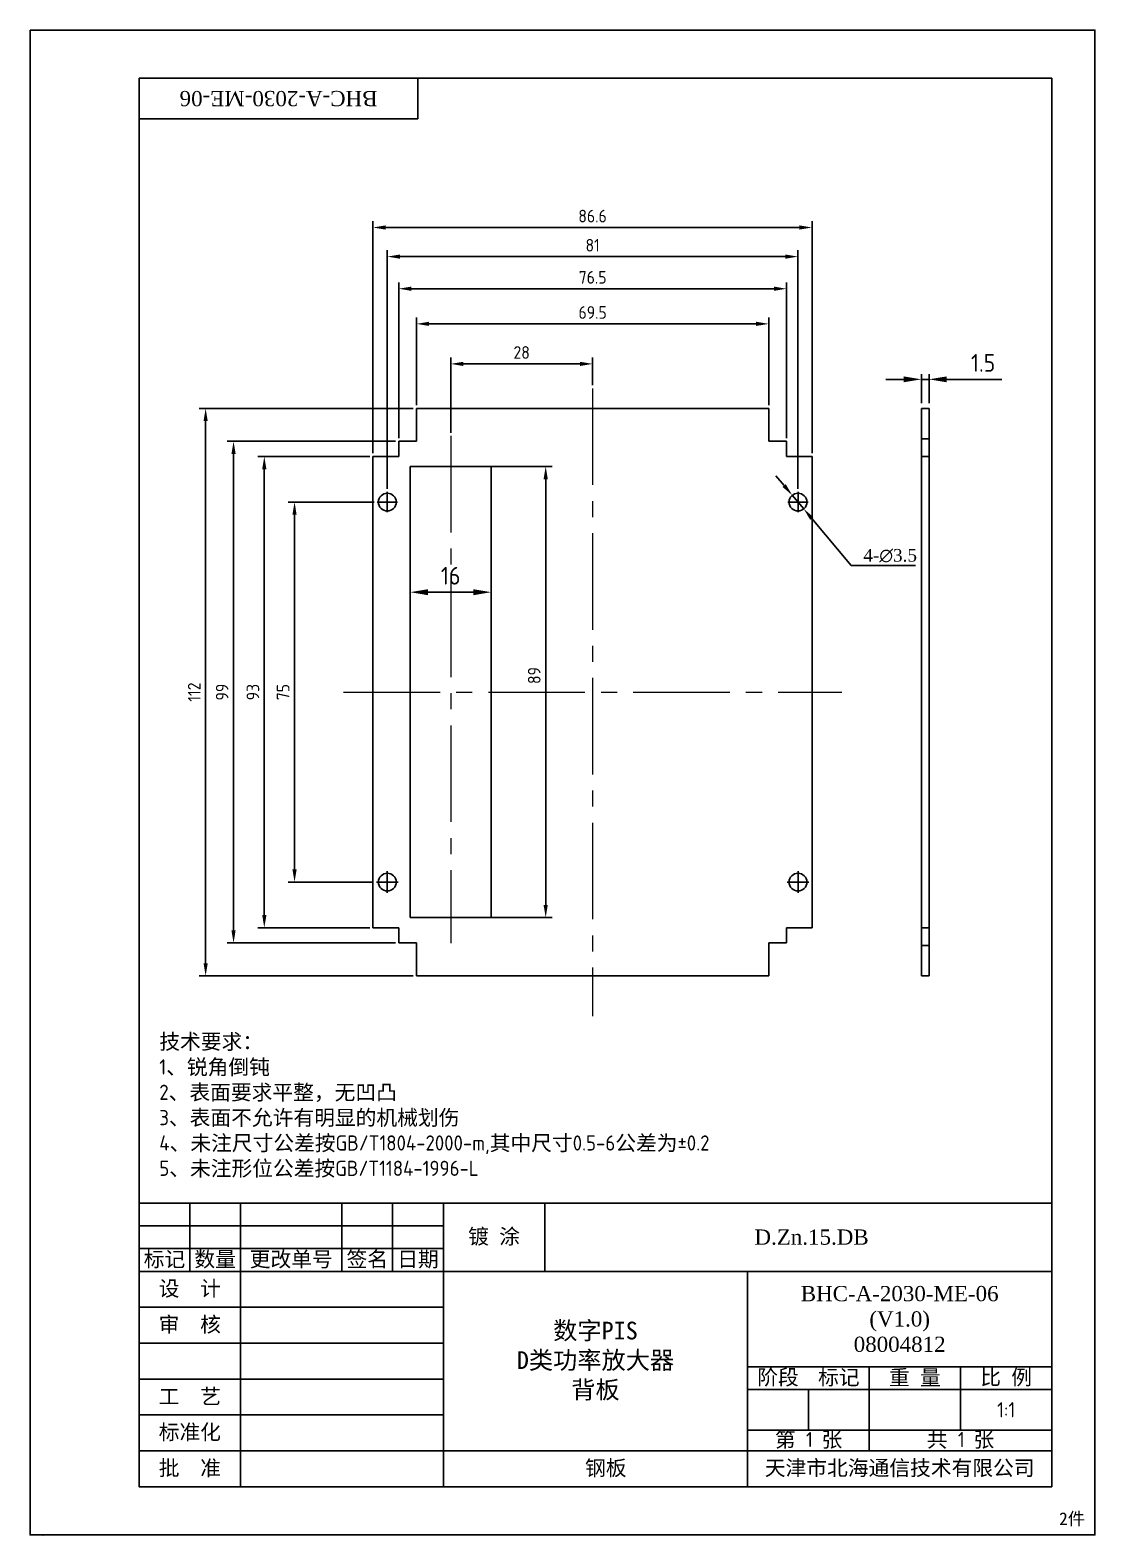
# Model space of a CAD drawing. Header units: millimetres. Extents: x -107 to 2261, y -1356 to -911.
# Drawn here: x 1583.3 to 1793.3, y -1208 to -911 of the extents above; entities that cross this region are included whole.
import ezdxf

# ---------------------------------------------------------------- set-up
doc = ezdxf.new("R2010")
doc.units = ezdxf.units.MM
doc.linetypes.add('CENTER2', pattern=[28.575, 19.05, -3.175, 3.175, -3.175])
doc.layers.get('Defpoints').update_dxf_attribs({"color": 4})
doc.layers.add('10', color=7, linetype='Continuous')
for name, color, linetype, lineweight in [('AM_5', 3, 'Continuous', 25), ('AM_6 @ 1', 2, 'Continuous', 35), ('AM_8', 1, 'Continuous', 25), ('中心线', 4, 'CENTER2', 13), ('图层2', 4, 'CENTER2', 13), ('图层7', 2, 'Continuous', 13), ('实体', 7, 'Continuous', 30)]:
    doc.layers.add(name, color=color, linetype=linetype, lineweight=lineweight)
doc.styles.add('fs', font='SIMFANG.TTF')
doc.styles.add('HZTXT', font='txt.shx')
doc.styles.get("Standard").update_dxf_attribs({"font": 'ISOCP.SHX', "bigfont": 'gbcbig.shx'})
doc.styles.add('tnr', font='TIMES.TTF')
doc.dimstyles.new('AM_ISO$0', dxfattribs={"dimtxt": 3.5, "dimasz": 3.5, "dimexe": 1, "dimexo": 1, "dimgap": 1.5, "dimtad": 1, "dimdec": 1, "dimdsep": 46, "dimtxsty": 'Standard', "dimcen": 0, "dimclrd": 256, "dimclre": 256, "dimclrt": 2, "dimadec": 0, "dimazin": 2, "dimtp": 0.1, "dimtm": 0.1, "dimtfac": 0.71, "dimtdec": 1, "dimtmove": 0, "dimatfit": 3, "dimfxl": 1, "dimlwd": -1, "dimlwe": -1, "dimarcsym": 1})
doc.dimstyles.new('ISO-25$0', dxfattribs={"dimtxt": 3, "dimasz": 3.5, "dimexe": 1.25, "dimexo": 0.625, "dimgap": 1, "dimtad": 1, "dimdsep": 46, "dimtxsty": 'HZTXT', "dimcen": 2.5, "dimadec": 0, "dimazin": 0, "dimtfac": 1, "dimtmove": 0, "dimatfit": 3, "dimfxl": 1, "dimarcsym": 0})
doc.dimstyles.new('ISO-25$3', dxfattribs={"dimtxt": 3.5, "dimasz": 3.5, "dimexe": 1.25, "dimexo": 0.625, "dimtad": 1, "dimtoh": 1, "dimdsep": 46, "dimtxsty": 'HZTXT', "dimcen": 2.5, "dimadec": 0, "dimazin": 0, "dimtfac": 1, "dimtmove": 0, "dimatfit": 3, "dimfxl": 1, "dimarcsym": 0})

# ---------------------------------------------------------------- blocks, each defined once
blk = doc.blocks.new('SW_CENTERMARKSYMBOL_0')
at = {"layer": '10', "color": 0}
for p, q in [((-2.5, 0), (-4, 0)), ((0, 0), (-2.5, 0)), ((0, 2.5), (0, 4)), ((0, 0), (0, 2.5)), ((0, 0), (0, -2.5)), ((0, 0), (2.5, 0)), ((2.5, 0), (4, 0)), ((0, -2.5), (0, -4))]:
    blk.add_line(p, q, dxfattribs=at)
blk = doc.blocks.new('SW_CENTERMARKSYMBOL_1')
at = {"layer": '10', "color": 0}
for p, q in [((-2.5, 0), (-4, 0)), ((0, 0), (-2.5, 0)), ((0, 2.5), (0, 4)), ((0, 0), (0, 2.5)), ((0, 0), (0, -2.5)), ((0, 0), (2.5, 0)), ((2.5, 0), (4, 0)), ((0, -2.5), (0, -4))]:
    blk.add_line(p, q, dxfattribs=at)
blk = doc.blocks.new('SW_CENTERMARKSYMBOL_2')
at = {"layer": '10', "color": 0}
for p, q in [((-2.5, 0), (-4.25, 0)), ((0, 0), (-2.5, 0)), ((0, 2.5), (0, 4.25)), ((0, 0), (0, 2.5)), ((0, 0), (0, -2.5)), ((0, 0), (2.5, 0)), ((2.5, 0), (4.25, 0)), ((0, -2.5), (0, -4.25))]:
    blk.add_line(p, q, dxfattribs=at)
blk = doc.blocks.new('SW_CENTERMARKSYMBOL_3')
at = {"layer": '10', "color": 0}
for p, q in [((-2.5, 0), (-4.25, 0)), ((0, 0), (-2.5, 0)), ((0, 2.5), (0, 4.25)), ((0, 0), (0, 2.5)), ((0, 0), (0, -2.5)), ((0, 0), (2.5, 0)), ((2.5, 0), (4.25, 0)), ((0, -2.5), (0, -4.25))]:
    blk.add_line(p, q, dxfattribs=at)
blk = doc.blocks.new('*D91')
at = {"layer": 'Defpoints', "color": 0, "transparency": 16777216}
for p in [(1728.96, -968.98), (1659.46, -985.66), (1728.96, -985.66)]:
    blk.add_point(p, dxfattribs=at)
at = {"layer": '图层7', "color": 0, "lineweight": -2, "transparency": 16777216}
for p, q in [((1659.46, -985.03), (1659.46, -967.73)), ((1728.96, -985.03), (1728.96, -967.73)), ((1661.96, -968.98), (1726.46, -968.98))]:
    blk.add_line(p, q, dxfattribs=at)
at = {"layer": '图层7', "color": 0, "transparency": 16777216}
for points in [[(1661.96, -968.56), (1661.96, -969.39), (1659.46, -968.98)], [(1726.46, -968.56), (1726.46, -969.39), (1728.96, -968.98)]]:
    blk.add_solid(points, dxfattribs=at)
at = {"layer": '图层7', "color": 0, "transparency": 16777216, "insert": (1694.21, -966.73), "char_height": 2.5, "attachment_point": 5}
blk.add_mtext('69.5', dxfattribs=at)
blk = doc.blocks.new('*D92')
at = {"layer": 'Defpoints', "color": 0, "transparency": 16777216}
for p in [(1732.46, -962.05), (1655.96, -992.16), (1732.46, -992.16)]:
    blk.add_point(p, dxfattribs=at)
at = {"layer": '图层7', "color": 0, "lineweight": -2, "transparency": 16777216}
for p, q in [((1655.96, -991.53), (1655.96, -960.8)), ((1658.46, -962.05), (1729.96, -962.05)), ((1732.46, -991.53), (1732.46, -960.8))]:
    blk.add_line(p, q, dxfattribs=at)
at = {"layer": '图层7', "color": 0, "transparency": 16777216}
for points in [[(1658.46, -961.63), (1658.46, -962.47), (1655.96, -962.05)], [(1729.96, -961.63), (1729.96, -962.47), (1732.46, -962.05)]]:
    blk.add_solid(points, dxfattribs=at)
at = {"layer": '图层7', "color": 0, "transparency": 16777216, "insert": (1694.21, -959.8), "char_height": 2.5, "attachment_point": 5}
blk.add_mtext('76.5', dxfattribs=at)
blk = doc.blocks.new('*D93')
at = {"layer": 'Defpoints', "color": 0, "transparency": 16777216}
for p in [(1737.49, -949.96), (1650.89, -995.16), (1737.49, -995.16)]:
    blk.add_point(p, dxfattribs=at)
at = {"layer": '图层7', "color": 0, "lineweight": -2, "transparency": 16777216}
for p, q in [((1650.89, -994.53), (1650.89, -948.71)), ((1653.39, -949.96), (1734.99, -949.96)), ((1737.49, -994.53), (1737.49, -948.71))]:
    blk.add_line(p, q, dxfattribs=at)
at = {"layer": '图层7', "color": 0, "transparency": 16777216}
for points in [[(1653.39, -949.55), (1653.39, -950.38), (1650.89, -949.96)], [(1734.99, -949.55), (1734.99, -950.38), (1737.49, -949.96)]]:
    blk.add_solid(points, dxfattribs=at)
at = {"layer": '图层7', "color": 0, "transparency": 16777216, "insert": (1694.19, -947.71), "char_height": 2.5, "attachment_point": 5}
blk.add_mtext('86.6', dxfattribs=at)
blk = doc.blocks.new('*D94')
at = {"layer": 'Defpoints', "color": 0, "transparency": 16777216}
for p in [(1653.71, -955.71), (1653.71, -1002.16), (1734.71, -1002.16)]:
    blk.add_point(p, dxfattribs=at)
at = {"layer": '图层7', "color": 0, "lineweight": -2, "transparency": 16777216}
for p, q in [((1653.71, -1001.53), (1653.71, -954.46)), ((1732.21, -955.71), (1656.21, -955.71)), ((1734.71, -1001.53), (1734.71, -954.46))]:
    blk.add_line(p, q, dxfattribs=at)
at = {"layer": '图层7', "color": 0, "transparency": 16777216}
for points in [[(1656.21, -955.29), (1656.21, -956.12), (1653.71, -955.71)], [(1732.21, -955.29), (1732.21, -956.12), (1734.71, -955.71)]]:
    blk.add_solid(points, dxfattribs=at)
at = {"layer": '图层7', "color": 0, "transparency": 16777216, "insert": (1694.21, -953.46), "char_height": 2.5, "attachment_point": 5}
blk.add_mtext('81', dxfattribs=at)
blk = doc.blocks.new('*D95')
at = {"layer": 'Defpoints', "color": 0, "transparency": 16777216}
for p in [(1694.21, -976.88), (1694.21, -981.72), (1666.21, -991.08)]:
    blk.add_point(p, dxfattribs=at)
at = {"layer": '图层7', "color": 0, "lineweight": -2, "transparency": 16777216}
for p, q in [((1666.21, -990.46), (1666.21, -975.63)), ((1668.71, -976.88), (1691.71, -976.88)), ((1694.21, -981.09), (1694.21, -975.63))]:
    blk.add_line(p, q, dxfattribs=at)
at = {"layer": '图层7', "color": 0, "transparency": 16777216}
for points in [[(1668.71, -976.47), (1668.71, -977.3), (1666.21, -976.88)], [(1691.71, -976.47), (1691.71, -977.3), (1694.21, -976.88)]]:
    blk.add_solid(points, dxfattribs=at)
at = {"layer": '图层7', "color": 0, "transparency": 16777216, "insert": (1680.21, -974.63), "char_height": 2.5, "attachment_point": 5}
blk.add_mtext('28', dxfattribs=at)
blk = doc.blocks.new('*D96')
at = {"layer": 'Defpoints', "color": 0, "transparency": 16777216}
for p in [(1659.46, -985.66), (1617.88, -1097.66), (1659.46, -1097.66)]:
    blk.add_point(p, dxfattribs=at)
at = {"layer": '图层7', "color": 0, "lineweight": -2, "transparency": 16777216}
for p, q in [((1658.84, -985.66), (1616.63, -985.66)), ((1617.88, -988.16), (1617.88, -1095.16)), ((1658.84, -1097.66), (1616.63, -1097.66))]:
    blk.add_line(p, q, dxfattribs=at)
at = {"layer": '图层7', "color": 0, "transparency": 16777216}
for points in [[(1617.47, -988.16), (1618.3, -988.16), (1617.88, -985.66)], [(1617.47, -1095.16), (1618.3, -1095.16), (1617.88, -1097.66)]]:
    blk.add_solid(points, dxfattribs=at)
at = {"layer": '图层7', "color": 0, "transparency": 16777216, "insert": (1615.63, -1041.66), "char_height": 2.5, "attachment_point": 5, "rotation": 90}
blk.add_mtext('112', dxfattribs=at)
blk = doc.blocks.new('*D97')
at = {"layer": 'Defpoints', "color": 0, "transparency": 16777216}
for p in [(1655.96, -992.16), (1623.39, -1091.16), (1655.96, -1091.16)]:
    blk.add_point(p, dxfattribs=at)
at = {"layer": '图层7', "color": 0, "lineweight": -2, "transparency": 16777216}
for p, q in [((1655.34, -992.16), (1622.14, -992.16)), ((1623.39, -994.66), (1623.39, -1088.66)), ((1655.34, -1091.16), (1622.14, -1091.16))]:
    blk.add_line(p, q, dxfattribs=at)
at = {"layer": '图层7', "color": 0, "transparency": 16777216}
for points in [[(1622.97, -994.66), (1623.8, -994.66), (1623.39, -992.16)], [(1622.97, -1088.66), (1623.8, -1088.66), (1623.39, -1091.16)]]:
    blk.add_solid(points, dxfattribs=at)
at = {"layer": '图层7', "color": 0, "transparency": 16777216, "insert": (1621.14, -1041.66), "char_height": 2.5, "attachment_point": 5, "rotation": 90}
blk.add_mtext('99', dxfattribs=at)
blk = doc.blocks.new('*D98')
at = {"layer": 'Defpoints', "color": 0, "transparency": 16777216}
for p in [(1650.89, -995.16), (1629.45, -1088.16), (1650.89, -1088.16)]:
    blk.add_point(p, dxfattribs=at)
at = {"layer": '图层7', "color": 0, "lineweight": -2, "transparency": 16777216}
for p, q in [((1650.26, -995.16), (1628.2, -995.16)), ((1629.45, -997.66), (1629.45, -1085.66)), ((1650.26, -1088.16), (1628.2, -1088.16))]:
    blk.add_line(p, q, dxfattribs=at)
at = {"layer": '图层7', "color": 0, "transparency": 16777216}
for points in [[(1629.04, -997.66), (1629.87, -997.66), (1629.45, -995.16)], [(1629.04, -1085.66), (1629.87, -1085.66), (1629.45, -1088.16)]]:
    blk.add_solid(points, dxfattribs=at)
at = {"layer": '图层7', "color": 0, "transparency": 16777216, "insert": (1627.2, -1041.66), "char_height": 2.5, "attachment_point": 5, "rotation": 90}
blk.add_mtext('93', dxfattribs=at)
blk = doc.blocks.new('*D99')
at = {"layer": 'Defpoints', "color": 0, "transparency": 16777216}
for p in [(1651.71, -1004.16), (1635.42, -1079.16), (1651.59, -1079.16)]:
    blk.add_point(p, dxfattribs=at)
at = {"layer": '图层7', "color": 0, "lineweight": -2, "transparency": 16777216}
for p, q in [((1651.09, -1004.16), (1634.17, -1004.16)), ((1635.42, -1006.66), (1635.42, -1076.66)), ((1650.96, -1079.16), (1634.17, -1079.16))]:
    blk.add_line(p, q, dxfattribs=at)
at = {"layer": '图层7', "color": 0, "transparency": 16777216}
for points in [[(1635, -1006.66), (1635.83, -1006.66), (1635.42, -1004.16)], [(1635, -1076.66), (1635.83, -1076.66), (1635.42, -1079.16)]]:
    blk.add_solid(points, dxfattribs=at)
at = {"layer": '图层7', "color": 0, "transparency": 16777216, "insert": (1633.17, -1041.66), "char_height": 2.5, "attachment_point": 5, "rotation": 90}
blk.add_mtext('75', dxfattribs=at)
blk = doc.blocks.new('*D90')
at = {"layer": 'Defpoints', "color": 0, "transparency": 16777216}
for p in [(1671.96, -997.16), (1671.96, -1086.16), (1684.95, -1086.16)]:
    blk.add_point(p, dxfattribs=at)
at = {"layer": '图层7', "color": 0, "lineweight": -2, "transparency": 16777216}
for p, q in [((1672.59, -997.16), (1686.2, -997.16)), ((1684.95, -999.66), (1684.95, -1083.66)), ((1672.59, -1086.16), (1686.2, -1086.16))]:
    blk.add_line(p, q, dxfattribs=at)
at = {"layer": '图层7', "color": 0, "transparency": 16777216}
for points in [[(1684.53, -999.66), (1685.37, -999.66), (1684.95, -997.16)], [(1684.53, -1083.66), (1685.37, -1083.66), (1684.95, -1086.16)]]:
    blk.add_solid(points, dxfattribs=at)
at = {"layer": '图层7', "color": 0, "transparency": 16777216, "insert": (1682.69, -1038.39), "char_height": 2.5, "attachment_point": 5, "rotation": 90}
blk.add_mtext('89', dxfattribs=at)
blk = doc.blocks.new('*D100')
at = {"layer": 'Defpoints', "color": 0, "transparency": 16777216}
for p in [(1733.59, -1002.82), (1735.84, -1005.5)]:
    blk.add_point(p, dxfattribs=at)
at = {"layer": '图层7', "color": 0, "lineweight": -2, "transparency": 16777216}
for p, q in [((1731.98, -1000.9), (1730.37, -998.99)), ((1733.59, -1002.82), (1735.84, -1005.5)), ((1745.22, -1016.67), (1737.45, -1007.41)), ((1757.91, -1016.67), (1745.22, -1016.67))]:
    blk.add_line(p, q, dxfattribs=at)
at = {"layer": '图层7', "color": 0, "transparency": 16777216}
for points in [[(1732.3, -1000.64), (1731.66, -1001.17), (1733.59, -1002.82)], [(1737.77, -1007.14), (1737.13, -1007.68), (1735.84, -1005.5)]]:
    blk.add_solid(points, dxfattribs=at)
at = {"layer": '图层7', "color": 0, "transparency": 16777216, "insert": (1752.89, -1014.74), "char_height": 2.5, "attachment_point": 5, "style": 'HZTXT'}
blk.add_mtext('{\\fTimes New Roman|b0|i0|c0|p18;4-∅3.5}', dxfattribs=at)
blk = doc.blocks.new('*D101')
at = {"layer": 'AM_5', "linetype": 'ByBlock', "transparency": 16777216}
for p, q in [((1658.21, -1021.92), (1658.21, -1022.94)), ((1661.71, -1021.94), (1670.71, -1021.94)), ((1674.21, -1021.92), (1674.21, -1022.94))]:
    blk.add_line(p, q, dxfattribs=at)
at = {"layer": 'AM_5', "transparency": 16777216}
for points in [[(1661.71, -1021.36), (1661.71, -1022.53), (1658.21, -1021.94)], [(1670.71, -1021.36), (1670.71, -1022.53), (1674.21, -1021.94)]]:
    blk.add_solid(points, dxfattribs=at)
at = {"layer": 'Defpoints', "color": 0, "transparency": 16777216}
for p in [(1658.21, -1020.92), (1674.21, -1020.92), (1674.21, -1021.94)]:
    blk.add_point(p, dxfattribs=at)
at = {"layer": 'AM_5', "color": 2, "transparency": 16777216, "insert": (1666.21, -1018.69), "char_height": 3.5, "attachment_point": 5}
blk.add_mtext('16', dxfattribs=at)
blk = doc.blocks.new('*D102')
at = {"layer": 'AM_5', "linetype": 'ByBlock', "transparency": 16777216}
for p, q in [((1755.56, -979.93), (1752.06, -979.93)), ((1759.06, -984.66), (1759.06, -978.93)), ((1759.06, -979.93), (1760.56, -979.93)), ((1760.56, -984.66), (1760.56, -978.93)), ((1764.06, -979.93), (1774.9, -979.93))]:
    blk.add_line(p, q, dxfattribs=at)
at = {"layer": 'AM_5', "transparency": 16777216}
for points in [[(1755.56, -979.35), (1755.56, -980.51), (1759.06, -979.93)], [(1764.06, -979.35), (1764.06, -980.51), (1760.56, -979.93)]]:
    blk.add_solid(points, dxfattribs=at)
at = {"layer": 'Defpoints', "color": 0, "transparency": 16777216}
for p in [(1760.56, -979.93), (1759.06, -985.66), (1760.56, -985.66)]:
    blk.add_point(p, dxfattribs=at)
at = {"layer": 'AM_5', "color": 2, "transparency": 16777216, "insert": (1771.23, -976.68), "char_height": 3.5, "attachment_point": 5}
blk.add_mtext('1.5', dxfattribs=at)

msp = doc.modelspace()

# ---------------------------------------------------------------- linework, layer by layer
at = {"ltscale": 0.4}
for p in [(1659.765, -920.501), (1604.765, -928.501)]:
    msp.add_line(p, (1659.765, -928.501), dxfattribs=at)
for p, q in [((1604.765, -1142.501), (1784.765, -1142.501)), ((1604.765, -1142.501), (1604.765, -1198.501)), ((1614.765, -1142.501), (1614.765, -1156.001)), ((1624.765, -1142.501), (1624.765, -1198.5)), ((1644.765, -1142.501), (1644.765, -1156.001)), ((1644.765, -1142.501), (1644.765, -1156.001)), ((1644.765, -1142.501), (1644.765, -1156.001)), ((1654.763, -1142.501), (1654.763, -1156.001)), ((1654.763, -1142.501), (1654.763, -1156.001)), ((1654.763, -1142.501), (1654.763, -1156.001)), ((1664.765, -1142.501), (1664.765, -1198.501)), ((1684.768, -1142.501), (1684.768, -1156.001)), ((1604.765, -1147.001), (1664.765, -1147.001)), ((1604.765, -1151.501), (1664.765, -1151.501)), ((1604.765, -1156.001), (1784.765, -1156.001)), ((1724.765, -1156.001), (1724.765, -1198.501)), ((1604.765, -1163.081), (1664.765, -1163.081)), ((1604.765, -1170.161), (1664.765, -1170.161)), ((1724.765, -1174.798), (1784.765, -1174.798)), ((1748.765, -1174.798), (1748.765, -1191.401)), ((1766.765, -1174.798), (1766.765, -1187.301)), ((1604.765, -1177.241), (1664.765, -1177.241)), ((1724.765, -1179.299), (1784.765, -1179.299)), ((1736.765, -1179.299), (1736.765, -1187.301)), ((1604.765, -1184.321), (1664.765, -1184.321)), ((1724.825, -1187.301), (1784.765, -1187.301)), ((1604.765, -1191.401), (1784.765, -1191.401))]:
    msp.add_line(p, q)
for points in [[(1583.265, -911.001), (1793.265, -911.001), (1793.265, -1208.001), (1583.265, -1208.001)], [(1604.765, -920.501), (1784.765, -920.501), (1784.765, -1198.501), (1604.765, -1198.501)]]:
    msp.add_lwpolyline(points, close=True, dxfattribs=at)
for centre in [(1653.714, -1004.158), (1734.714, -1004.158), (1653.714, -1079.158), (1734.714, -1079.158)]:
    msp.add_circle(centre, 1.75)
at = {"layer": 'AM_8'}
msp.add_point((1585.828, -1208.001), dxfattribs=at)
at = {"layer": '中心线'}
for p, q in [((1694.214, -981.718), (1694.214, -1105.64)), ((1666.214, -991.084), (1666.214, -1091.236)), ((1645.075, -1041.658), (1743.353, -1041.658))]:
    msp.add_line(p, q, dxfattribs=at)
at = {"layer": '实体'}
for p, q in [((1659.464, -992.158), (1659.464, -985.658)), ((1659.464, -985.658), (1728.964, -985.658)), ((1728.964, -985.658), (1728.964, -992.158)), ((1759.056, -985.658), (1759.056, -1097.658)), ((1759.056, -985.658), (1760.556, -985.658)), ((1760.556, -985.658), (1760.556, -1097.658)), ((1759.056, -991.658), (1760.556, -991.658)), ((1655.964, -995.158), (1655.964, -992.158)), ((1655.964, -992.158), (1659.464, -992.158)), ((1728.964, -992.158), (1732.464, -992.158)), ((1732.464, -992.158), (1732.464, -995.158)), ((1650.889, -1088.158), (1650.889, -995.158)), ((1650.889, -995.158), (1655.964, -995.158)), ((1674.214, -997.158), (1658.214, -997.158)), ((1732.464, -995.158), (1737.489, -995.158)), ((1737.489, -995.158), (1737.489, -1088.158)), ((1759.056, -995.158), (1760.556, -995.158)), ((1674.214, -1086.158), (1658.214, -1086.158)), ((1655.964, -1088.158), (1650.889, -1088.158)), ((1655.964, -1091.158), (1655.964, -1088.158)), ((1737.489, -1088.158), (1732.464, -1088.158)), ((1732.464, -1088.158), (1732.464, -1091.158)), ((1759.056, -1088.158), (1760.556, -1088.158)), ((1659.464, -1091.158), (1655.964, -1091.158)), ((1659.464, -1097.658), (1659.464, -1091.158)), ((1732.464, -1091.158), (1728.964, -1091.158)), ((1728.964, -1091.158), (1728.964, -1097.658)), ((1759.056, -1091.658), (1760.556, -1091.658)), ((1728.964, -1097.658), (1659.464, -1097.658)), ((1759.056, -1097.658), (1760.556, -1097.658))]:
    msp.add_line(p, q, dxfattribs=at)
for points in [[(1658.214, -997.158), (1658.214, -1086.158)], [(1674.214, -1086.158), (1674.214, -997.158)]]:
    msp.add_lwpolyline(points, dxfattribs=at)

# ---------------------------------------------------------------- block references
at = {"layer": '中心线', "xscale": 0.5, "yscale": 0.5, "zscale": 0.5}
for name, p in [('SW_CENTERMARKSYMBOL_1', (1653.714, -1004.158)), ('SW_CENTERMARKSYMBOL_0', (1734.714, -1004.158)), ('SW_CENTERMARKSYMBOL_2', (1653.714, -1079.158)), ('SW_CENTERMARKSYMBOL_3', (1734.714, -1079.158))]:
    msp.add_blockref(name, p, dxfattribs=at)

# ---------------------------------------------------------------- texts
at = {"layer": 'AM_6 @ 1', "color": 2, "style": 'fs'}
msp.add_text('2件', height=2.5, dxfattribs=at).set_placement((1786.216, -1206.063))
at = {"layer": 'AM_6 @ 1', "insert": (1632.265, -924.501), "char_height": 3, "attachment_point": 5, "rotation": 180, "style": 'tnr'}
msp.add_mtext_dynamic_manual_height_columns('BHC-A-2030-ME-06', width=55, gutter_width=12.5, heights=[0], dxfattribs=at)
at = {"layer": '图层2', "ltscale": 0.4}
for s, insert, char_height, width, attachment_point in [('{\\fFangSong_GB2312|b0|i0|c134|p49;技术要求：}\\P1{\\fFangSong_GB2312|b0|i0|c134|p49;、锐角倒钝}\\P2{\\fFangSong_GB2312|b0|i0|c134|p49;、表面要求平整，无凹凸}\\P3{\\fFangSong_GB2312|b0|i0|c134|p49;、表面不允许有明显的机械划伤}\\P4{\\fFangSong_GB2312|b0|i0|c134|p49;、未注尺寸公差按}GB/T1804-2000-m,{\\fFangSong_GB2312|b0|i0|c134|p49;其中尺寸}0.5-6{\\fFangSong_GB2312|b0|i0|c134|p49;公差为}%%P0.2\\P5{\\fFangSong_GB2312|b0|i0|c134|p49;、未注形位公差按}GB/T1184-1996-L', (1608.748, -1109.143), 3, 382.79824, 1), ('{\\fFangSong_GB2312|b0|i0|c134|p49;镀 涂}', (1674.766, -1149.251), 3, 20.00298, 5), ('  {\\fFangSong_GB2312|b0|i0|c134|p49;\\H1.0714x; \\fTimes New Roman|b0|i0|c0|p18;D.Zn.15.DB}', (1734.766, -1149.251), 2.8, 99.99702, 5), ('{\\fFangSong_GB2312|b0|i0|c134|p49;标记}', (1609.765, -1153.751), 3, 10, 5), ('{\\fFangSong_GB2312|b0|i0|c134|p49;数量}', (1619.765, -1153.751), 3, 10, 5), ('{\\fFangSong_GB2312|b0|i0|c134|p49;更改单号}', (1634.765, -1153.751), 3, 20, 5), ('{\\fFangSong_GB2312|b0|i0|c134|p49;签名}', (1649.764, -1153.751), 3, 9.99778, 5), ('{\\fFangSong_GB2312|b0|i0|c134|p49;日期}', (1659.764, -1153.751), 3, 10.00222, 5), ('{\\fFangSong_GB2312|b0|i0|c134|p49;设  计}', (1614.765, -1159.541), 3, 20, 5), ('{\\fFangSong_GB2312|b0|i0|c134|p49;审  核}', (1614.765, -1166.621), 3, 20, 5), ('{\\fFangSong_GB2312|b0|i0|c134|p49;数字PIS\\PD类功率放大器\\P背板}', (1694.765, -1173.701), 3.5, 60, 5), ('{\\fFangSong_GB2312|b0|i0|c134|p49;阶段}', (1730.765, -1177.048), 3, 12, 5), ('{\\fFangSong_GB2312|b0|i0|c134|p49;标记}', (1742.765, -1177.048), 3, 12, 5), ('{\\fFangSong_GB2312|b0|i0|c134|p49;重 量}', (1757.765, -1177.048), 3, 18, 5), ('{\\fFangSong_GB2312|b0|i0|c134|p49;比 例}', (1775.765, -1177.048), 3, 18, 5), ('{\\fFangSong_GB2312|b0|i0|c134|p49;工  艺}', (1614.765, -1180.781), 3, 20, 5), ('1:1', (1775.765, -1183.3), 3, 18, 5), ('{\\fFangSong_GB2312|b0|i0|c134|p49;标准化}', (1614.765, -1187.861), 3, 20, 5), ('{\\fFangSong_GB2312|b0|i0|c134|p49;第 }1 {\\fFangSong_GB2312|b0|i0|c134|p49;张}', (1736.795, -1189.351), 3, 23.94008, 5), ('{\\fFangSong_GB2312|b0|i0|c134|p49;共 }1 {\\fFangSong_GB2312|b0|i0|c134|p49;张}', (1766.765, -1189.351), 3, 36, 5), ('{\\fFangSong_GB2312|b0|i0|c134|p49;批  准}', (1614.765, -1194.951), 3, 20, 5), ('{\\fFangSong_GB2312|b0|i0|c134|p49;  钢板}', (1694.765, -1194.951), 3, 60, 5), ('{\\fFangSong_GB2312|b0|i0|c134|p49;天津市北海通信技术有限公司}', (1754.765, -1194.951), 3, 60, 5)]:
    msp.add_mtext(s, dxfattribs=dict(at, insert=insert, char_height=char_height, width=width, attachment_point=attachment_point))
at = {"layer": '图层2', "ltscale": 0.4, "insert": (1754.765, -1165.4), "char_height": 3, "width": 60, "attachment_point": 5, "style": 'tnr'}
msp.add_mtext('BHC-A-2030-ME-06\\P(V1.0)\\P08004812', dxfattribs=at)

# ---------------------------------------------------------------- dimensions: what is measured, and where the dimension line sits
at = {"layer": 'AM_5'}
for base, p1, p2, picture, middle in [((1760.556, -979.929), (1759.056, -985.658), (1760.556, -985.658), '*D102', (1771.228, -976.679)), ((1674.214, -1021.945), (1658.214, -1020.92), (1674.214, -1020.92), '*D101', (1666.214, -1018.695))]:
    dim = msp.add_linear_dim(base=base, p1=p1, p2=p2, dimstyle='AM_ISO$0', dxfattribs=at)
    dim.commit()
    dim.dimension.update_dxf_attribs({"geometry": picture, "text_midpoint": middle})
at = {"layer": '图层7'}
dim = msp.add_linear_dim(base=(1737.489, -949.962), p1=(1650.889, -995.158), p2=(1737.489, -995.158), dimstyle='ISO-25$0', override={"dimtxt": 2.5, "dimasz": 2.5, "dimtxsty": 'Standard'}, dxfattribs=at)
dim.commit()
dim.dimension.update_dxf_attribs({"geometry": '*D93', "text_midpoint": (1694.189, -949.962), "dimtype": 160})
for base, p1, p2, picture, middle in [((1653.714, -955.707), (1734.714, -1002.158), (1653.714, -1002.158), '*D94', (1694.214, -953.457)), ((1732.464, -962.051), (1655.964, -992.158), (1732.464, -992.158), '*D92', (1694.214, -959.801)), ((1728.964, -968.976), (1659.464, -985.658), (1728.964, -985.658), '*D91', (1694.214, -966.726)), ((1694.214, -976.883), (1666.214, -991.084), (1694.214, -981.718), '*D95', (1680.214, -974.633))]:
    dim = msp.add_linear_dim(base=base, p1=p1, p2=p2, dimstyle='ISO-25$0', override={"dimtxt": 2.5, "dimasz": 2.5, "dimtxsty": 'Standard'}, dxfattribs=at)
    dim.commit()
    dim.dimension.update_dxf_attribs({"geometry": picture, "text_midpoint": middle})
dim = msp.add_linear_dim(base=(1617.883, -1097.658), p1=(1659.464, -985.658), p2=(1659.464, -1097.658), angle=90, dimstyle='ISO-25$0', override={"dimtxt": 2.5, "dimasz": 2.5, "dimtxsty": 'Standard'}, dxfattribs=at)
dim.commit()
dim.dimension.update_dxf_attribs({"geometry": '*D96', "text_midpoint": (1615.633, -1041.658)})
for base, p1, p2, override, picture, middle in [((1623.386, -1091.158), (1655.964, -992.158), (1655.964, -1091.158), {"dimtxt": 2.5, "dimasz": 2.5, "dimtxsty": 'Standard'}, '*D97', (1623.386, -1041.658)), ((1629.452, -1088.158), (1650.889, -995.158), (1650.889, -1088.158), {"dimtxt": 2.5, "dimasz": 2.5, "dimtxsty": 'Standard'}, '*D98', (1629.452, -1041.658)), ((1684.95, -1086.158), (1671.964, -997.158), (1671.964, -1086.158), {"dimtxt": 2.5, "dimasz": 2.5, "dimtxsty": 'Standard', "dimtmove": 2}, '*D90', (1682.685, -1038.39)), ((1635.415, -1079.158), (1651.714, -1004.158), (1651.589, -1079.158), {"dimtxt": 2.5, "dimasz": 2.5, "dimtxsty": 'Standard'}, '*D99', (1635.415, -1041.658))]:
    dim = msp.add_linear_dim(base=base, p1=p1, p2=p2, angle=90, dimstyle='ISO-25$0', override=override, dxfattribs=at)
    dim.commit()
    dim.dimension.update_dxf_attribs({"geometry": picture, "text_midpoint": middle, "dimtype": 160})
dim = msp.add_diameter_dim_2p(p1=(1733.589, -1002.818), p2=(1735.84, -1005.498), text='{\\fTimes New Roman|b0|i0|c0|p18;4-<>}', dimstyle='ISO-25$3', override={"dimtxt": 2.5, "dimasz": 2.5}, dxfattribs=at)
dim.commit()
dim.dimension.update_dxf_attribs({"geometry": '*D100', "text_midpoint": (1752.887, -1016.667), "dimtype": 163})

doc.saveas('drawing.dxf')
